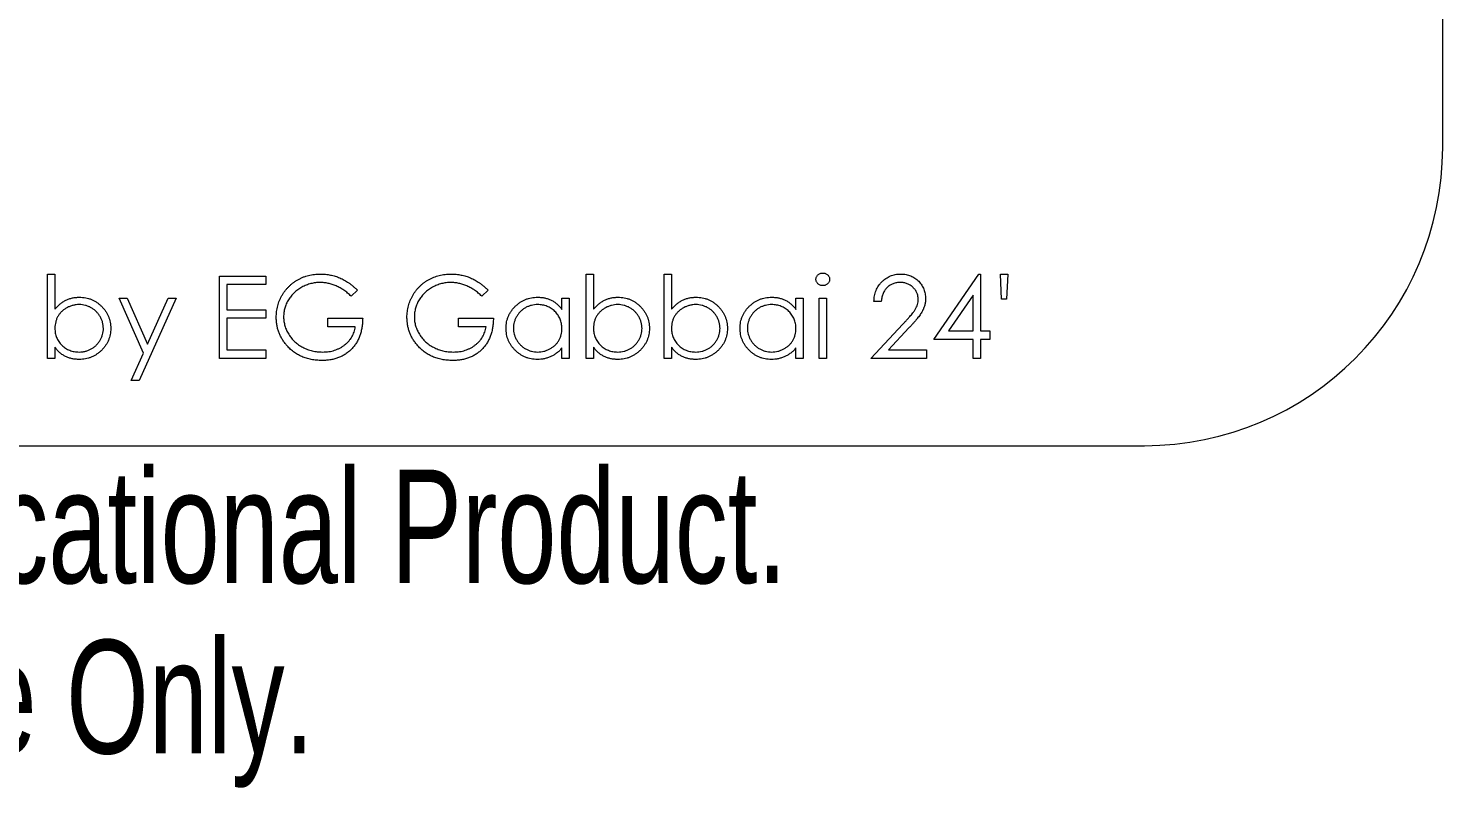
# Model space of a CAD drawing. Header units: inches. Extents: x -4 to 0, y -0.57 to 2.5.
# Drawn here: x -2.371 to 0, y -0.573 to 0.7 of the extents above; entities that cross this region are included whole.
import ezdxf

# ---------------------------------------------------------------- set-up
doc = ezdxf.new("R2010")
doc.units = ezdxf.units.IN
doc.header["$MEASUREMENT"] = 0
doc.styles.add('SLDTEXTSTYLE0', font='TXT', dxfattribs={"width": 0.7})

msp = doc.modelspace()

# ---------------------------------------------------------------- linework, layer by layer
at = {"color": 1, "linetype": 'Continuous', "lineweight": 5}
for p, q in [((0, 0.5), (0, 2)), ((-3.5, 0), (-0.5, 0))]:
    msp.add_line(p, q, dxfattribs=at)
at = {"color": 2, "linetype": 'Continuous', "lineweight": 5}
for p, q in [((-2.3383, 0.2878), (-2.3259, 0.2878)), ((-2.3383, 0.1464), (-2.3383, 0.2878)), ((-2.3259, 0.2878), (-2.3259, 0.2289)), ((-1.4356, 0.1464), (-1.4356, 0.2878)), ((-1.4356, 0.2878), (-1.4232, 0.2878)), ((-1.4232, 0.2878), (-1.4232, 0.2289)), ((-1.3048, 0.1464), (-1.3048, 0.2878)), ((-1.3048, 0.2878), (-1.2925, 0.2878)), ((-1.2925, 0.2878), (-1.2925, 0.2289)), ((-0.8526, 0.1782), (-0.7774, 0.2878)), ((-0.7774, 0.2878), (-0.7749, 0.2878)), ((-0.7749, 0.2878), (-0.7749, 0.1924)), ((-0.7394, 0.2454), (-0.7413, 0.2878)), ((-0.7413, 0.2878), (-0.7289, 0.2878)), ((-0.7289, 0.2878), (-0.7309, 0.2454)), ((-2.0503, 0.2842), (-1.9726, 0.2842)), ((-2.0503, 0.1464), (-2.0503, 0.2842)), ((-2.038, 0.2701), (-2.038, 0.2277)), ((-1.9726, 0.2701), (-2.038, 0.2701)), ((-1.9726, 0.2842), (-1.9726, 0.2701)), ((-2.2182, 0.2471), (-2.2048, 0.2471)), ((-2.1775, 0.155), (-2.2182, 0.2471)), ((-2.2048, 0.2471), (-2.1708, 0.17)), ((-2.1228, 0.2471), (-2.1846, 0.1093)), ((-2.1708, 0.17), (-2.1361, 0.2471)), ((-2.1361, 0.2471), (-2.1228, 0.2471)), ((-1.8189, 0.2607), (-1.8295, 0.2507)), ((-1.5999, 0.2607), (-1.6105, 0.2507)), ((-1.4762, 0.2471), (-1.4638, 0.2471)), ((-1.4762, 0.2285), (-1.4762, 0.2471)), ((-1.4638, 0.2471), (-1.4638, 0.1464)), ((-1.084, 0.2285), (-1.084, 0.2471)), ((-1.084, 0.2471), (-1.0716, 0.2471)), ((-1.0716, 0.2471), (-1.0716, 0.1464)), ((-1.0451, 0.2471), (-1.0328, 0.2471)), ((-1.0451, 0.1464), (-1.0451, 0.2471)), ((-1.0328, 0.2471), (-1.0328, 0.1464)), ((-0.9409, 0.2418), (-0.9533, 0.2418)), ((-0.7872, 0.2522), (-0.8283, 0.1924)), ((-0.7872, 0.1924), (-0.7872, 0.2522)), ((-0.7309, 0.2454), (-0.7394, 0.2454)), ((-2.038, 0.2277), (-1.9726, 0.2277)), ((-2.038, 0.2136), (-2.038, 0.1606)), ((-1.9726, 0.2136), (-2.038, 0.2136)), ((-1.9726, 0.2277), (-1.9726, 0.2136)), ((-1.8684, 0.2136), (-1.8101, 0.2136)), ((-1.8684, 0.1994), (-1.8684, 0.2136)), ((-1.6493, 0.1994), (-1.6493, 0.2136)), ((-1.6493, 0.2136), (-1.591, 0.2136)), ((-1.8225, 0.1994), (-1.8684, 0.1994)), ((-1.6034, 0.1994), (-1.6493, 0.1994)), ((-0.9586, 0.1464), (-0.9051, 0.2035)), ((-0.8946, 0.1974), (-0.9291, 0.1606)), ((-0.8283, 0.1924), (-0.7872, 0.1924)), ((-0.7749, 0.1924), (-0.759, 0.1924)), ((-0.759, 0.1924), (-0.759, 0.1782)), ((-0.7872, 0.1782), (-0.8526, 0.1782)), ((-0.7872, 0.1464), (-0.7872, 0.1782)), ((-0.759, 0.1782), (-0.7749, 0.1782)), ((-0.7749, 0.1782), (-0.7749, 0.1464)), ((-2.3259, 0.1464), (-2.3383, 0.1464)), ((-2.3259, 0.1651), (-2.3259, 0.1464)), ((-2.198, 0.1093), (-2.1775, 0.155)), ((-1.9726, 0.1464), (-2.0503, 0.1464)), ((-2.038, 0.1606), (-1.9726, 0.1606)), ((-1.9726, 0.1606), (-1.9726, 0.1464)), ((-1.4762, 0.1464), (-1.4762, 0.1639)), ((-1.4638, 0.1464), (-1.4762, 0.1464)), ((-1.4232, 0.1464), (-1.4356, 0.1464)), ((-1.4232, 0.1651), (-1.4232, 0.1464)), ((-1.2925, 0.1464), (-1.3048, 0.1464)), ((-1.2925, 0.1651), (-1.2925, 0.1464)), ((-1.084, 0.1464), (-1.084, 0.1639)), ((-1.0716, 0.1464), (-1.084, 0.1464)), ((-1.0328, 0.1464), (-1.0451, 0.1464)), ((-0.865, 0.1464), (-0.9586, 0.1464)), ((-0.9291, 0.1606), (-0.865, 0.1606)), ((-0.865, 0.1606), (-0.865, 0.1464)), ((-0.7749, 0.1464), (-0.7872, 0.1464)), ((-2.1846, 0.1093), (-2.198, 0.1093))]:
    msp.add_line(p, q, dxfattribs=at)
at = {"color": 1, "linetype": 'Continuous', "lineweight": 5}
msp.add_arc((-0.5, 0.5), 0.5, 270, 0, dxfattribs=at)
at = {"color": 2, "linetype": 'Continuous', "lineweight": 5}
for points, knots in [([(-1.955, 0.2154), (-1.9549, 0.217), (-1.9549, 0.2202), (-1.9544, 0.225), (-1.9537, 0.2297), (-1.9526, 0.2343), (-1.9513, 0.2389), (-1.9496, 0.2433), (-1.9476, 0.2476), (-1.9454, 0.2519), (-1.9428, 0.256), (-1.9401, 0.2599), (-1.9371, 0.2635), (-1.9339, 0.2669), (-1.9305, 0.2701), (-1.9268, 0.2731), (-1.9229, 0.2758), (-1.9189, 0.2783), (-1.9146, 0.2805), (-1.9102, 0.2825), (-1.9056, 0.2841), (-1.9009, 0.2855), (-1.8961, 0.2865), (-1.8911, 0.2872), (-1.886, 0.2877), (-1.8826, 0.2878), (-1.8808, 0.2878)], [0, 0, 0, 0, 0.042039, 0.083544, 0.124643, 0.165303, 0.206171, 0.246971, 0.288329, 0.329987, 0.371797, 0.412738, 0.453459, 0.494001, 0.534381, 0.574952, 0.615892, 0.65725, 0.699007, 0.740486, 0.782325, 0.824567, 0.867041, 0.9105, 0.954619, 1, 1, 1, 1]), ([(-1.8808, 0.2878), (-1.8794, 0.2878), (-1.8766, 0.2877), (-1.8724, 0.2874), (-1.8682, 0.2869), (-1.8641, 0.2862), (-1.8601, 0.2853), (-1.8562, 0.2842), (-1.8523, 0.2829), (-1.8485, 0.2814), (-1.8447, 0.2796), (-1.8409, 0.2777), (-1.8372, 0.2754), (-1.8335, 0.273), (-1.8298, 0.2703), (-1.8261, 0.2673), (-1.8225, 0.2641), (-1.8201, 0.2619), (-1.8189, 0.2607)], [0, 0, 0, 0, 0.061617, 0.122179, 0.182216, 0.241864, 0.30096, 0.359969, 0.419033, 0.478069, 0.537993, 0.59896, 0.661321, 0.725248, 0.79122, 0.858746, 0.928318, 1, 1, 1, 1]), ([(-1.7359, 0.2154), (-1.7359, 0.217), (-1.7358, 0.2202), (-1.7353, 0.225), (-1.7346, 0.2297), (-1.7335, 0.2343), (-1.7322, 0.2389), (-1.7305, 0.2433), (-1.7286, 0.2476), (-1.7263, 0.2519), (-1.7238, 0.256), (-1.721, 0.2599), (-1.718, 0.2635), (-1.7148, 0.2669), (-1.7114, 0.2701), (-1.7078, 0.2731), (-1.7039, 0.2758), (-1.6998, 0.2783), (-1.6955, 0.2805), (-1.6911, 0.2825), (-1.6866, 0.2841), (-1.6819, 0.2855), (-1.677, 0.2865), (-1.6721, 0.2872), (-1.667, 0.2877), (-1.6635, 0.2878), (-1.6618, 0.2878)], [0, 0, 0, 0, 0.042039, 0.083544, 0.124643, 0.165303, 0.206171, 0.246971, 0.288329, 0.329987, 0.371797, 0.412738, 0.453459, 0.494001, 0.534381, 0.574952, 0.615892, 0.65725, 0.699007, 0.740486, 0.782325, 0.824567, 0.867041, 0.9105, 0.954619, 1, 1, 1, 1]), ([(-1.6618, 0.2878), (-1.6604, 0.2878), (-1.6575, 0.2877), (-1.6533, 0.2874), (-1.6492, 0.2869), (-1.6451, 0.2862), (-1.6411, 0.2853), (-1.6371, 0.2842), (-1.6332, 0.2829), (-1.6294, 0.2814), (-1.6256, 0.2796), (-1.6218, 0.2777), (-1.6181, 0.2754), (-1.6144, 0.273), (-1.6107, 0.2703), (-1.6071, 0.2673), (-1.6034, 0.2641), (-1.6011, 0.2619), (-1.5999, 0.2607)], [0, 0, 0, 0, 0.061617, 0.122179, 0.182216, 0.241864, 0.30096, 0.359969, 0.419033, 0.478069, 0.537993, 0.59896, 0.661321, 0.725248, 0.79122, 0.858746, 0.928318, 1, 1, 1, 1]), ([(-1.0504, 0.2789), (-1.0504, 0.2796), (-1.0503, 0.281), (-1.0496, 0.283), (-1.0486, 0.2849), (-1.0471, 0.2865), (-1.0454, 0.2878), (-1.0434, 0.2888), (-1.0413, 0.2894), (-1.0398, 0.2895), (-1.039, 0.2895)], [0, 0, 0, 0, 0.12329, 0.242149, 0.363437, 0.489745, 0.618115, 0.744894, 0.868932, 1, 1, 1, 1]), ([(-1.039, 0.2895), (-1.0383, 0.2895), (-1.0368, 0.2894), (-1.0346, 0.2888), (-1.0326, 0.2878), (-1.0308, 0.2865), (-1.0293, 0.2849), (-1.0283, 0.283), (-1.0276, 0.281), (-1.0275, 0.2796), (-1.0275, 0.2789)], [0, 0, 0, 0, 0.131899, 0.258284, 0.384341, 0.51198, 0.638632, 0.75923, 0.877412, 1, 1, 1, 1]), ([(-0.9533, 0.2418), (-0.9532, 0.2435), (-0.953, 0.2467), (-0.9523, 0.2514), (-0.9512, 0.2559), (-0.9497, 0.2601), (-0.9479, 0.2642), (-0.9456, 0.268), (-0.943, 0.2716), (-0.94, 0.2749), (-0.9367, 0.2779), (-0.9332, 0.2806), (-0.9295, 0.2828), (-0.9257, 0.2846), (-0.9216, 0.286), (-0.9174, 0.2871), (-0.9129, 0.2877), (-0.9099, 0.2877), (-0.9083, 0.2878)], [0, 0, 0, 0, 0.068791, 0.135103, 0.198979, 0.261904, 0.323495, 0.385195, 0.446969, 0.509765, 0.572251, 0.633405, 0.693251, 0.752583, 0.812579, 0.873275, 0.93555, 1, 1, 1, 1]), ([(-0.9083, 0.2878), (-0.9068, 0.2877), (-0.9039, 0.2877), (-0.8995, 0.2871), (-0.8954, 0.2861), (-0.8915, 0.2848), (-0.8878, 0.2831), (-0.8844, 0.2809), (-0.8811, 0.2785), (-0.8782, 0.2756), (-0.8755, 0.2725), (-0.8732, 0.2692), (-0.8712, 0.2659), (-0.8695, 0.2623), (-0.8683, 0.2586), (-0.8674, 0.2548), (-0.8668, 0.2509), (-0.8668, 0.2482), (-0.8667, 0.2468)], [0, 0, 0, 0, 0.069475, 0.136517, 0.200789, 0.26383, 0.325735, 0.387291, 0.449509, 0.512968, 0.576275, 0.63758, 0.697903, 0.757172, 0.816599, 0.876653, 0.93729, 1, 1, 1, 1]), ([(-1.8813, 0.2736), (-1.8826, 0.2736), (-1.8853, 0.2736), (-1.8892, 0.2732), (-1.8931, 0.2726), (-1.897, 0.2717), (-1.9008, 0.2706), (-1.9046, 0.2693), (-1.9083, 0.2677), (-1.912, 0.2658), (-1.9155, 0.2638), (-1.9189, 0.2615), (-1.922, 0.2591), (-1.9249, 0.2565), (-1.9277, 0.2538), (-1.9302, 0.2508), (-1.9325, 0.2477), (-1.9346, 0.2444), (-1.9365, 0.2411), (-1.9381, 0.2376), (-1.9395, 0.2341), (-1.9406, 0.2306), (-1.9415, 0.227), (-1.9421, 0.2234), (-1.9425, 0.2197), (-1.9426, 0.2172), (-1.9426, 0.216)], [0, 0, 0, 0, 0.042841, 0.085571, 0.127719, 0.170068, 0.212787, 0.255482, 0.298877, 0.342861, 0.386528, 0.429532, 0.471886, 0.513729, 0.555082, 0.596535, 0.63812, 0.679822, 0.721331, 0.761888, 0.802199, 0.841806, 0.88106, 0.920633, 0.960101, 1, 1, 1, 1]), ([(-1.8295, 0.2507), (-1.8314, 0.2525), (-1.8352, 0.256), (-1.8414, 0.2607), (-1.8479, 0.2646), (-1.8545, 0.2679), (-1.8613, 0.2704), (-1.868, 0.2723), (-1.8747, 0.2734), (-1.8791, 0.2736), (-1.8813, 0.2736)], [0, 0, 0, 0, 0.136144, 0.269043, 0.398517, 0.5271, 0.652283, 0.77168, 0.887495, 1, 1, 1, 1]), ([(-1.6622, 0.2736), (-1.6635, 0.2736), (-1.6662, 0.2736), (-1.6702, 0.2732), (-1.6741, 0.2726), (-1.6779, 0.2717), (-1.6818, 0.2706), (-1.6856, 0.2693), (-1.6893, 0.2677), (-1.6929, 0.2658), (-1.6965, 0.2638), (-1.6998, 0.2615), (-1.703, 0.2591), (-1.7059, 0.2565), (-1.7086, 0.2538), (-1.7111, 0.2508), (-1.7135, 0.2477), (-1.7156, 0.2444), (-1.7174, 0.2411), (-1.7191, 0.2376), (-1.7204, 0.2341), (-1.7215, 0.2306), (-1.7224, 0.227), (-1.7231, 0.2234), (-1.7234, 0.2197), (-1.7235, 0.2172), (-1.7235, 0.216)], [0, 0, 0, 0, 0.0428412, 0.0855713, 0.1277187, 0.1700684, 0.2127872, 0.2554816, 0.2988771, 0.3428606, 0.3865276, 0.4295324, 0.4718862, 0.5137293, 0.5550817, 0.5965352, 0.6381201, 0.6798222, 0.7213315, 0.7618884, 0.8021993, 0.8418063, 0.8810604, 0.9206332, 0.9601012, 1, 1, 1, 1]), ([(-1.6105, 0.2507), (-1.6124, 0.2525), (-1.6162, 0.256), (-1.6224, 0.2607), (-1.6288, 0.2646), (-1.6355, 0.2679), (-1.6422, 0.2704), (-1.649, 0.2723), (-1.6556, 0.2734), (-1.66, 0.2736), (-1.6622, 0.2736)], [0, 0, 0, 0, 0.136144, 0.269043, 0.398517, 0.5271, 0.652283, 0.77168, 0.887495, 1, 1, 1, 1]), ([(-1.039, 0.2683), (-1.0398, 0.2684), (-1.0413, 0.2684), (-1.0434, 0.2691), (-1.0454, 0.2701), (-1.0471, 0.2714), (-1.0486, 0.273), (-1.0496, 0.2748), (-1.0503, 0.2768), (-1.0504, 0.2782), (-1.0504, 0.2789)], [0, 0, 0, 0, 0.131867, 0.256661, 0.384213, 0.513365, 0.640443, 0.761085, 0.879146, 1, 1, 1, 1]), ([(-1.0275, 0.2789), (-1.0275, 0.2782), (-1.0276, 0.2768), (-1.0283, 0.2748), (-1.0293, 0.273), (-1.0308, 0.2714), (-1.0326, 0.2701), (-1.0346, 0.269), (-1.0368, 0.2684), (-1.0383, 0.2684), (-1.039, 0.2683)], [0, 0, 0, 0, 0.120162, 0.237546, 0.357497, 0.484917, 0.613329, 0.74015, 0.867301, 1, 1, 1, 1]), ([(-0.909, 0.2736), (-0.9101, 0.2736), (-0.9122, 0.2736), (-0.9153, 0.2732), (-0.9182, 0.2725), (-0.9211, 0.2716), (-0.9238, 0.2704), (-0.9263, 0.269), (-0.9287, 0.2673), (-0.931, 0.2653), (-0.9331, 0.2631), (-0.9349, 0.2607), (-0.9365, 0.2581), (-0.9379, 0.2552), (-0.939, 0.2522), (-0.9399, 0.2489), (-0.9406, 0.2455), (-0.9408, 0.2431), (-0.9409, 0.2418)], [0, 0, 0, 0, 0.064439, 0.126547, 0.186887, 0.245878, 0.304041, 0.362191, 0.420976, 0.48066, 0.5406, 0.600689, 0.661936, 0.724443, 0.789038, 0.856314, 0.926352, 1, 1, 1, 1]), ([(-0.8791, 0.2457), (-0.8791, 0.2466), (-0.8792, 0.2485), (-0.8796, 0.2512), (-0.8803, 0.2538), (-0.8812, 0.2564), (-0.8824, 0.2588), (-0.884, 0.2611), (-0.8857, 0.2633), (-0.8877, 0.2654), (-0.8899, 0.2673), (-0.8923, 0.269), (-0.8948, 0.2705), (-0.8974, 0.2716), (-0.9001, 0.2725), (-0.903, 0.2732), (-0.9059, 0.2736), (-0.908, 0.2736), (-0.909, 0.2736)], [0, 0, 0, 0, 0.061965, 0.122122, 0.180988, 0.239933, 0.299906, 0.359989, 0.421776, 0.486576, 0.551535, 0.615018, 0.677259, 0.73973, 0.80305, 0.866495, 0.931973, 1, 1, 1, 1]), ([(-2.3259, 0.2289), (-2.3245, 0.2305), (-2.3218, 0.2336), (-2.3173, 0.2377), (-2.3125, 0.2412), (-2.3075, 0.244), (-2.3021, 0.2462), (-2.2966, 0.2478), (-2.2908, 0.2487), (-2.2869, 0.2489), (-2.2849, 0.2489)], [0, 0, 0, 0, 0.134636, 0.262681, 0.38719, 0.50839, 0.628966, 0.749723, 0.873248, 1, 1, 1, 1]), ([(-2.2849, 0.2489), (-2.2831, 0.2489), (-2.2796, 0.2488), (-2.2744, 0.248), (-2.2694, 0.2468), (-2.2647, 0.2452), (-2.2601, 0.243), (-2.2557, 0.2404), (-2.2516, 0.2373), (-2.2477, 0.2337), (-2.2441, 0.2298), (-2.2409, 0.2257), (-2.2383, 0.2213), (-2.2361, 0.2168), (-2.2344, 0.212), (-2.2332, 0.2071), (-2.2325, 0.2019), (-2.2324, 0.1984), (-2.2323, 0.1966)], [0, 0, 0, 0, 0.064649, 0.127821, 0.189419, 0.250372, 0.311137, 0.372825, 0.435463, 0.500128, 0.564773, 0.627344, 0.688919, 0.749829, 0.810578, 0.872176, 0.935017, 1, 1, 1, 1]), ([(-1.5698, 0.1971), (-1.5698, 0.1988), (-1.5697, 0.2023), (-1.569, 0.2074), (-1.5677, 0.2123), (-1.566, 0.217), (-1.5638, 0.2215), (-1.5611, 0.2258), (-1.558, 0.2299), (-1.5544, 0.2338), (-1.5504, 0.2373), (-1.5462, 0.2404), (-1.5418, 0.2431), (-1.5372, 0.2452), (-1.5324, 0.2469), (-1.5274, 0.2481), (-1.5223, 0.2488), (-1.5187, 0.2489), (-1.5169, 0.2489)], [0, 0, 0, 0, 0.0637745, 0.1260788, 0.1869041, 0.2475739, 0.3080034, 0.3691319, 0.4320332, 0.4967908, 0.5616108, 0.6249139, 0.6867263, 0.7480788, 0.8095823, 0.8716307, 0.9348858, 1, 1, 1, 1]), ([(-1.5169, 0.2489), (-1.5149, 0.2489), (-1.5109, 0.2487), (-1.505, 0.2478), (-1.4994, 0.2463), (-1.4941, 0.2441), (-1.4891, 0.2413), (-1.4844, 0.2378), (-1.48, 0.2335), (-1.4775, 0.2302), (-1.4762, 0.2285)], [0, 0, 0, 0, 0.129862, 0.254654, 0.376015, 0.495255, 0.614798, 0.738106, 0.865196, 1, 1, 1, 1]), ([(-1.4232, 0.2289), (-1.4218, 0.2305), (-1.4191, 0.2336), (-1.4145, 0.2377), (-1.4098, 0.2412), (-1.4047, 0.244), (-1.3994, 0.2462), (-1.3939, 0.2478), (-1.3881, 0.2487), (-1.3841, 0.2489), (-1.3821, 0.2489)], [0, 0, 0, 0, 0.134636, 0.262681, 0.38719, 0.50839, 0.628966, 0.749723, 0.873248, 1, 1, 1, 1]), ([(-1.3821, 0.2489), (-1.3804, 0.2489), (-1.3768, 0.2488), (-1.3717, 0.248), (-1.3667, 0.2468), (-1.3619, 0.2452), (-1.3574, 0.243), (-1.353, 0.2404), (-1.3488, 0.2373), (-1.3449, 0.2337), (-1.3413, 0.2298), (-1.3382, 0.2257), (-1.3355, 0.2213), (-1.3333, 0.2168), (-1.3316, 0.212), (-1.3305, 0.2071), (-1.3297, 0.2019), (-1.3296, 0.1984), (-1.3296, 0.1966)], [0, 0, 0, 0, 0.064649, 0.127821, 0.189419, 0.250372, 0.311137, 0.372825, 0.435463, 0.500128, 0.564773, 0.627344, 0.688919, 0.749829, 0.810578, 0.872176, 0.935017, 1, 1, 1, 1]), ([(-1.2925, 0.2289), (-1.2911, 0.2305), (-1.2884, 0.2336), (-1.2838, 0.2377), (-1.279, 0.2412), (-1.274, 0.244), (-1.2687, 0.2462), (-1.2631, 0.2478), (-1.2574, 0.2487), (-1.2534, 0.2489), (-1.2514, 0.2489)], [0, 0, 0, 0, 0.134636, 0.262681, 0.38719, 0.50839, 0.628966, 0.749723, 0.873248, 1, 1, 1, 1]), ([(-1.2514, 0.2489), (-1.2496, 0.2489), (-1.2461, 0.2488), (-1.2409, 0.248), (-1.236, 0.2468), (-1.2312, 0.2452), (-1.2266, 0.243), (-1.2223, 0.2404), (-1.2181, 0.2373), (-1.2142, 0.2337), (-1.2106, 0.2298), (-1.2075, 0.2257), (-1.2048, 0.2213), (-1.2026, 0.2168), (-1.2009, 0.212), (-1.1997, 0.2071), (-1.199, 0.2019), (-1.1989, 0.1984), (-1.1988, 0.1966)], [0, 0, 0, 0, 0.064649, 0.127821, 0.189419, 0.250372, 0.311137, 0.372825, 0.435463, 0.500128, 0.564773, 0.627344, 0.688919, 0.749829, 0.810578, 0.872176, 0.935017, 1, 1, 1, 1]), ([(-1.1776, 0.1971), (-1.1776, 0.1988), (-1.1775, 0.2023), (-1.1768, 0.2074), (-1.1755, 0.2123), (-1.1738, 0.217), (-1.1716, 0.2215), (-1.169, 0.2258), (-1.1658, 0.2299), (-1.1622, 0.2338), (-1.1582, 0.2373), (-1.154, 0.2404), (-1.1497, 0.2431), (-1.145, 0.2452), (-1.1403, 0.2469), (-1.1353, 0.2481), (-1.1301, 0.2488), (-1.1265, 0.2489), (-1.1248, 0.2489)], [0, 0, 0, 0, 0.063775, 0.126079, 0.186904, 0.247574, 0.308003, 0.369132, 0.432033, 0.496791, 0.561611, 0.624914, 0.686726, 0.748079, 0.809582, 0.871631, 0.934886, 1, 1, 1, 1]), ([(-1.1248, 0.2489), (-1.1227, 0.2489), (-1.1187, 0.2487), (-1.1128, 0.2478), (-1.1072, 0.2463), (-1.1019, 0.2441), (-1.0969, 0.2413), (-1.0922, 0.2378), (-1.0879, 0.2335), (-1.0853, 0.2302), (-1.084, 0.2285)], [0, 0, 0, 0, 0.129862, 0.254654, 0.376015, 0.495255, 0.614798, 0.738106, 0.865196, 1, 1, 1, 1]), ([(-0.9051, 0.2035), (-0.9038, 0.2048), (-0.9013, 0.2074), (-0.8978, 0.2113), (-0.8946, 0.2148), (-0.8918, 0.218), (-0.8894, 0.2211), (-0.8872, 0.2237), (-0.8855, 0.2262), (-0.8836, 0.2291), (-0.8818, 0.2326), (-0.8802, 0.2368), (-0.8793, 0.2412), (-0.8791, 0.2442), (-0.8791, 0.2457)], [0, 0, 0, 0, 0.110803, 0.212829, 0.306101, 0.390647, 0.466924, 0.534481, 0.593587, 0.644557, 0.7362, 0.825024, 0.911986, 1, 1, 1, 1]), ([(-0.8667, 0.2468), (-0.8668, 0.2449), (-0.8669, 0.2411), (-0.8681, 0.2355), (-0.8698, 0.2301), (-0.8719, 0.2257), (-0.8741, 0.2222), (-0.876, 0.2193), (-0.8783, 0.2162), (-0.8809, 0.2129), (-0.8838, 0.2093), (-0.8871, 0.2055), (-0.8907, 0.2015), (-0.8933, 0.1988), (-0.8946, 0.1974)], [0, 0, 0, 0, 0.098702, 0.195672, 0.292422, 0.391343, 0.444462, 0.504229, 0.570352, 0.642546, 0.722288, 0.807921, 0.90047, 1, 1, 1, 1]), ([(-2.2852, 0.2365), (-2.287, 0.2365), (-2.2905, 0.2364), (-2.2958, 0.2353), (-2.3009, 0.2337), (-2.3058, 0.2314), (-2.3103, 0.2285), (-2.3144, 0.2252), (-2.3179, 0.2214), (-2.3208, 0.2171), (-2.3231, 0.2125), (-2.3248, 0.2076), (-2.3257, 0.2024), (-2.3259, 0.1988), (-2.3259, 0.197)], [0, 0, 0, 0, 0.084735, 0.168182, 0.252419, 0.338618, 0.424014, 0.506402, 0.587545, 0.668801, 0.7501, 0.831022, 0.91396, 1, 1, 1, 1]), ([(-2.2447, 0.1966), (-2.2447, 0.1983), (-2.2449, 0.2018), (-2.2459, 0.2069), (-2.2477, 0.2118), (-2.2502, 0.2166), (-2.2531, 0.221), (-2.2566, 0.225), (-2.2607, 0.2285), (-2.2651, 0.2314), (-2.2698, 0.2337), (-2.2748, 0.2353), (-2.2799, 0.2364), (-2.2834, 0.2365), (-2.2852, 0.2365)], [0, 0, 0, 0, 0.082066, 0.163805, 0.246618, 0.331983, 0.417466, 0.500907, 0.584103, 0.668254, 0.752056, 0.83457, 0.916652, 1, 1, 1, 1]), ([(-1.9381, 0.169), (-1.9394, 0.1707), (-1.9421, 0.174), (-1.9455, 0.1793), (-1.9484, 0.1848), (-1.9508, 0.1906), (-1.9527, 0.1965), (-1.954, 0.2026), (-1.9548, 0.209), (-1.9549, 0.2132), (-1.955, 0.2154)], [0, 0, 0, 0, 0.1278957, 0.2536684, 0.3767384, 0.4993445, 0.6219993, 0.7456985, 0.8713452, 1, 1, 1, 1]), ([(-1.9426, 0.216), (-1.9426, 0.2147), (-1.9425, 0.2121), (-1.9421, 0.2084), (-1.9414, 0.2046), (-1.9405, 0.2009), (-1.9393, 0.1973), (-1.9378, 0.1937), (-1.9361, 0.1902), (-1.9341, 0.1867), (-1.9318, 0.1833), (-1.9294, 0.1802), (-1.9267, 0.1771), (-1.9238, 0.1743), (-1.9208, 0.1717), (-1.9175, 0.1693), (-1.914, 0.167), (-1.9104, 0.1649), (-1.9066, 0.1631), (-1.9027, 0.1614), (-1.8987, 0.1601), (-1.8945, 0.159), (-1.8904, 0.1581), (-1.8861, 0.1575), (-1.8817, 0.1571), (-1.8788, 0.1571), (-1.8773, 0.157)], [0, 0, 0, 0, 0.038994, 0.077882, 0.116652, 0.155416, 0.194618, 0.234261, 0.274547, 0.315667, 0.35702, 0.398083, 0.439098, 0.479833, 0.521274, 0.562841, 0.605292, 0.648409, 0.691727, 0.735149, 0.778369, 0.821661, 0.865524, 0.909731, 0.954523, 1, 1, 1, 1]), ([(-1.8101, 0.2136), (-1.8102, 0.2109), (-1.8103, 0.2058), (-1.8112, 0.1983), (-1.8127, 0.1912), (-1.8147, 0.1845), (-1.8174, 0.1782), (-1.8206, 0.1723), (-1.8244, 0.1669), (-1.8287, 0.1619), (-1.8335, 0.1575), (-1.8388, 0.1536), (-1.8444, 0.1502), (-1.8505, 0.1476), (-1.8569, 0.1455), (-1.8637, 0.144), (-1.8709, 0.1431), (-1.8758, 0.143), (-1.8784, 0.1429)], [0, 0, 0, 0, 0.071272, 0.139493, 0.204635, 0.267406, 0.328446, 0.388397, 0.447734, 0.507392, 0.566768, 0.625478, 0.684067, 0.743248, 0.804033, 0.866499, 0.931723, 1, 1, 1, 1]), ([(-1.719, 0.169), (-1.7203, 0.1707), (-1.723, 0.174), (-1.7265, 0.1793), (-1.7294, 0.1848), (-1.7318, 0.1906), (-1.7336, 0.1965), (-1.7349, 0.2026), (-1.7357, 0.209), (-1.7358, 0.2132), (-1.7359, 0.2154)], [0, 0, 0, 0, 0.127896, 0.253668, 0.376738, 0.499344, 0.621999, 0.745699, 0.871345, 1, 1, 1, 1]), ([(-1.7235, 0.216), (-1.7235, 0.2147), (-1.7234, 0.2121), (-1.7231, 0.2084), (-1.7224, 0.2046), (-1.7214, 0.2009), (-1.7202, 0.1973), (-1.7188, 0.1937), (-1.717, 0.1902), (-1.715, 0.1867), (-1.7128, 0.1833), (-1.7103, 0.1802), (-1.7077, 0.1771), (-1.7048, 0.1743), (-1.7018, 0.1717), (-1.6985, 0.1693), (-1.695, 0.167), (-1.6913, 0.1649), (-1.6875, 0.1631), (-1.6836, 0.1614), (-1.6796, 0.1601), (-1.6755, 0.159), (-1.6713, 0.1581), (-1.667, 0.1575), (-1.6626, 0.1571), (-1.6597, 0.1571), (-1.6582, 0.157)], [0, 0, 0, 0, 0.038994, 0.077882, 0.116652, 0.155416, 0.194618, 0.234261, 0.274547, 0.315667, 0.35702, 0.398083, 0.439098, 0.479833, 0.521274, 0.562841, 0.605292, 0.648409, 0.691727, 0.735149, 0.778369, 0.821661, 0.865524, 0.909731, 0.954523, 1, 1, 1, 1]), ([(-1.591, 0.2136), (-1.5911, 0.2109), (-1.5912, 0.2058), (-1.5922, 0.1983), (-1.5936, 0.1912), (-1.5957, 0.1845), (-1.5983, 0.1782), (-1.6015, 0.1723), (-1.6053, 0.1669), (-1.6096, 0.1619), (-1.6145, 0.1575), (-1.6197, 0.1536), (-1.6254, 0.1502), (-1.6314, 0.1476), (-1.6378, 0.1455), (-1.6446, 0.144), (-1.6518, 0.1431), (-1.6568, 0.143), (-1.6593, 0.1429)], [0, 0, 0, 0, 0.071272, 0.139493, 0.204635, 0.267406, 0.328446, 0.388397, 0.447734, 0.507392, 0.566768, 0.625478, 0.684067, 0.743248, 0.804033, 0.866499, 0.931723, 1, 1, 1, 1]), ([(-1.5168, 0.2365), (-1.5186, 0.2365), (-1.5222, 0.2364), (-1.5274, 0.2354), (-1.5324, 0.2337), (-1.5372, 0.2315), (-1.5416, 0.2286), (-1.5456, 0.2252), (-1.5491, 0.2213), (-1.5521, 0.2168), (-1.5545, 0.2121), (-1.5562, 0.2072), (-1.5573, 0.2021), (-1.5574, 0.1987), (-1.5575, 0.1969)], [0, 0, 0, 0, 0.085921, 0.169593, 0.252476, 0.336244, 0.419505, 0.502036, 0.584775, 0.669846, 0.754185, 0.836658, 0.91801, 1, 1, 1, 1]), ([(-1.4762, 0.1966), (-1.4762, 0.198), (-1.4763, 0.2007), (-1.4769, 0.2047), (-1.4778, 0.2086), (-1.4791, 0.2123), (-1.4807, 0.2157), (-1.4827, 0.2191), (-1.4851, 0.2222), (-1.4879, 0.2251), (-1.4909, 0.2278), (-1.4941, 0.2302), (-1.4974, 0.2321), (-1.501, 0.2337), (-1.5047, 0.235), (-1.5086, 0.2359), (-1.5126, 0.2365), (-1.5154, 0.2365), (-1.5168, 0.2365)], [0, 0, 0, 0, 0.065634, 0.129188, 0.191219, 0.251913, 0.312507, 0.373494, 0.435152, 0.498741, 0.562095, 0.624187, 0.685476, 0.746097, 0.807612, 0.869967, 0.933951, 1, 1, 1, 1]), ([(-1.3824, 0.2365), (-1.3842, 0.2365), (-1.3878, 0.2364), (-1.393, 0.2353), (-1.3981, 0.2337), (-1.403, 0.2314), (-1.4076, 0.2285), (-1.4117, 0.2252), (-1.4152, 0.2214), (-1.4181, 0.2171), (-1.4204, 0.2125), (-1.422, 0.2076), (-1.423, 0.2024), (-1.4231, 0.1988), (-1.4232, 0.197)], [0, 0, 0, 0, 0.084735, 0.168182, 0.252419, 0.338618, 0.424014, 0.506402, 0.587545, 0.668801, 0.7501, 0.831022, 0.91396, 1, 1, 1, 1]), ([(-1.3419, 0.1966), (-1.342, 0.1983), (-1.3422, 0.2018), (-1.3432, 0.2069), (-1.345, 0.2118), (-1.3474, 0.2166), (-1.3504, 0.221), (-1.3539, 0.225), (-1.3579, 0.2285), (-1.3624, 0.2314), (-1.3671, 0.2337), (-1.3721, 0.2353), (-1.3772, 0.2364), (-1.3807, 0.2365), (-1.3824, 0.2365)], [0, 0, 0, 0, 0.082066, 0.163805, 0.246618, 0.331983, 0.417466, 0.500907, 0.584103, 0.668254, 0.752056, 0.83457, 0.916652, 1, 1, 1, 1]), ([(-1.2517, 0.2365), (-1.2535, 0.2365), (-1.257, 0.2364), (-1.2623, 0.2353), (-1.2674, 0.2337), (-1.2723, 0.2314), (-1.2769, 0.2285), (-1.2809, 0.2252), (-1.2845, 0.2214), (-1.2874, 0.2171), (-1.2897, 0.2125), (-1.2913, 0.2076), (-1.2923, 0.2024), (-1.2924, 0.1988), (-1.2925, 0.197)], [0, 0, 0, 0, 0.084735, 0.168182, 0.252419, 0.338618, 0.424014, 0.506402, 0.587545, 0.668801, 0.7501, 0.831022, 0.91396, 1, 1, 1, 1]), ([(-1.2112, 0.1966), (-1.2113, 0.1983), (-1.2114, 0.2018), (-1.2125, 0.2069), (-1.2143, 0.2118), (-1.2167, 0.2166), (-1.2197, 0.221), (-1.2232, 0.225), (-1.2272, 0.2285), (-1.2316, 0.2314), (-1.2364, 0.2337), (-1.2413, 0.2353), (-1.2465, 0.2364), (-1.25, 0.2365), (-1.2517, 0.2365)], [0, 0, 0, 0, 0.0820663, 0.1638049, 0.2466175, 0.331983, 0.4174662, 0.5009071, 0.5841031, 0.6682542, 0.7520561, 0.8345696, 0.9166522, 1, 1, 1, 1]), ([(-1.1246, 0.2365), (-1.1264, 0.2365), (-1.13, 0.2364), (-1.1352, 0.2354), (-1.1402, 0.2337), (-1.145, 0.2315), (-1.1494, 0.2286), (-1.1534, 0.2252), (-1.1569, 0.2213), (-1.1599, 0.2168), (-1.1623, 0.2121), (-1.164, 0.2072), (-1.1651, 0.2021), (-1.1652, 0.1987), (-1.1653, 0.1969)], [0, 0, 0, 0, 0.085921, 0.169593, 0.252476, 0.336244, 0.419505, 0.502036, 0.584775, 0.669846, 0.754185, 0.836658, 0.91801, 1, 1, 1, 1]), ([(-1.084, 0.1966), (-1.0841, 0.198), (-1.0841, 0.2007), (-1.0847, 0.2047), (-1.0856, 0.2086), (-1.0869, 0.2123), (-1.0885, 0.2157), (-1.0906, 0.2191), (-1.093, 0.2222), (-1.0957, 0.2251), (-1.0987, 0.2278), (-1.1019, 0.2302), (-1.1053, 0.2321), (-1.1088, 0.2337), (-1.1125, 0.235), (-1.1164, 0.2359), (-1.1204, 0.2365), (-1.1232, 0.2365), (-1.1246, 0.2365)], [0, 0, 0, 0, 0.065634, 0.129188, 0.191219, 0.251913, 0.312507, 0.373494, 0.435152, 0.498741, 0.562095, 0.624187, 0.685476, 0.746097, 0.807612, 0.869967, 0.933951, 1, 1, 1, 1]), ([(-2.3259, 0.197), (-2.3259, 0.1956), (-2.3258, 0.1929), (-2.3253, 0.1888), (-2.3244, 0.185), (-2.3231, 0.1813), (-2.3214, 0.1778), (-2.3194, 0.1745), (-2.317, 0.1714), (-2.3143, 0.1684), (-2.3113, 0.1658), (-2.3081, 0.1634), (-2.3047, 0.1615), (-2.3012, 0.1599), (-2.2975, 0.1586), (-2.2936, 0.1577), (-2.2895, 0.1571), (-2.2868, 0.1571), (-2.2854, 0.157)], [0, 0, 0, 0, 0.065646, 0.129212, 0.191253, 0.251958, 0.312564, 0.373562, 0.43523, 0.498536, 0.561901, 0.624098, 0.685023, 0.746051, 0.807577, 0.869943, 0.933939, 1, 1, 1, 1]), ([(-2.2854, 0.157), (-2.2836, 0.1571), (-2.28, 0.1572), (-2.2747, 0.1582), (-2.2697, 0.1599), (-2.265, 0.1621), (-2.2605, 0.165), (-2.2566, 0.1684), (-2.2531, 0.1723), (-2.2501, 0.1767), (-2.2477, 0.1814), (-2.246, 0.1864), (-2.2448, 0.1914), (-2.2447, 0.1949), (-2.2447, 0.1966)], [0, 0, 0, 0, 0.085993, 0.169736, 0.252687, 0.336526, 0.419856, 0.502457, 0.585265, 0.6698, 0.754407, 0.83695, 0.917941, 1, 1, 1, 1]), ([(-2.2323, 0.1966), (-2.2324, 0.1948), (-2.2325, 0.1914), (-2.2332, 0.1863), (-2.2344, 0.1814), (-2.2361, 0.1766), (-2.2383, 0.1721), (-2.241, 0.1678), (-2.2442, 0.1637), (-2.2478, 0.1598), (-2.2517, 0.1563), (-2.2559, 0.1532), (-2.2603, 0.1505), (-2.2649, 0.1484), (-2.2697, 0.1467), (-2.2747, 0.1455), (-2.2799, 0.1448), (-2.2835, 0.1447), (-2.2853, 0.1447)], [0, 0, 0, 0, 0.064015, 0.126228, 0.187289, 0.247869, 0.308511, 0.369727, 0.432536, 0.497198, 0.561923, 0.625133, 0.686855, 0.748117, 0.80953, 0.871487, 0.934981, 1, 1, 1, 1]), ([(-1.8773, 0.157), (-1.8755, 0.1571), (-1.872, 0.1572), (-1.8668, 0.1577), (-1.8619, 0.1586), (-1.8571, 0.1599), (-1.8526, 0.1616), (-1.8483, 0.1636), (-1.8442, 0.166), (-1.8403, 0.1688), (-1.8367, 0.1718), (-1.8335, 0.1751), (-1.8307, 0.1786), (-1.8282, 0.1824), (-1.8262, 0.1863), (-1.8245, 0.1905), (-1.8232, 0.1949), (-1.8227, 0.1979), (-1.8225, 0.1994)], [0, 0, 0, 0, 0.07063, 0.138694, 0.204918, 0.269441, 0.332636, 0.395302, 0.457764, 0.520657, 0.582852, 0.643315, 0.70258, 0.760908, 0.81949, 0.878269, 0.938491, 1, 1, 1, 1]), ([(-1.6582, 0.157), (-1.6564, 0.1571), (-1.6529, 0.1572), (-1.6478, 0.1577), (-1.6428, 0.1586), (-1.6381, 0.1599), (-1.6336, 0.1616), (-1.6292, 0.1636), (-1.6251, 0.166), (-1.6213, 0.1688), (-1.6177, 0.1718), (-1.6145, 0.1751), (-1.6116, 0.1786), (-1.6092, 0.1824), (-1.6071, 0.1863), (-1.6055, 0.1905), (-1.6042, 0.1949), (-1.6037, 0.1979), (-1.6034, 0.1994)], [0, 0, 0, 0, 0.07063, 0.138694, 0.204918, 0.269441, 0.332636, 0.395302, 0.457764, 0.520657, 0.582852, 0.643315, 0.70258, 0.760908, 0.81949, 0.878269, 0.938491, 1, 1, 1, 1]), ([(-1.5173, 0.1447), (-1.5191, 0.1447), (-1.5226, 0.1448), (-1.5278, 0.1456), (-1.5327, 0.1467), (-1.5375, 0.1484), (-1.5421, 0.1506), (-1.5464, 0.1532), (-1.5506, 0.1563), (-1.5545, 0.1599), (-1.5581, 0.1638), (-1.5613, 0.1679), (-1.5639, 0.1723), (-1.5661, 0.1768), (-1.5678, 0.1816), (-1.569, 0.1866), (-1.5697, 0.1918), (-1.5698, 0.1953), (-1.5698, 0.1971)], [0, 0, 0, 0, 0.06462, 0.127433, 0.189004, 0.24993, 0.310668, 0.372329, 0.434939, 0.499576, 0.564191, 0.626735, 0.688109, 0.749294, 0.810331, 0.871901, 0.935046, 1, 1, 1, 1]), ([(-1.5575, 0.1969), (-1.5574, 0.1952), (-1.5572, 0.1918), (-1.5562, 0.1867), (-1.5544, 0.1818), (-1.552, 0.177), (-1.549, 0.1726), (-1.5455, 0.1686), (-1.5415, 0.1651), (-1.537, 0.1622), (-1.5323, 0.1599), (-1.5273, 0.1583), (-1.5221, 0.1572), (-1.5187, 0.1571), (-1.5169, 0.157)], [0, 0, 0, 0, 0.081589, 0.162859, 0.245484, 0.330807, 0.416493, 0.499893, 0.583048, 0.667158, 0.751312, 0.833785, 0.916256, 1, 1, 1, 1]), ([(-1.5169, 0.157), (-1.5151, 0.1571), (-1.5115, 0.1572), (-1.5063, 0.1582), (-1.5012, 0.1599), (-1.4963, 0.1622), (-1.4918, 0.165), (-1.4877, 0.1683), (-1.4843, 0.1721), (-1.4813, 0.1764), (-1.479, 0.181), (-1.4774, 0.1859), (-1.4764, 0.1912), (-1.4763, 0.1947), (-1.4762, 0.1966)], [0, 0, 0, 0, 0.084802, 0.168664, 0.252552, 0.33824, 0.423103, 0.505556, 0.586176, 0.667136, 0.748499, 0.830452, 0.913456, 1, 1, 1, 1]), ([(-1.4232, 0.197), (-1.4232, 0.1956), (-1.4231, 0.1929), (-1.4225, 0.1888), (-1.4216, 0.185), (-1.4203, 0.1813), (-1.4187, 0.1778), (-1.4167, 0.1745), (-1.4143, 0.1714), (-1.4115, 0.1684), (-1.4086, 0.1658), (-1.4053, 0.1634), (-1.402, 0.1615), (-1.3984, 0.1599), (-1.3947, 0.1586), (-1.3908, 0.1577), (-1.3868, 0.1571), (-1.384, 0.1571), (-1.3826, 0.157)], [0, 0, 0, 0, 0.065646, 0.129212, 0.191253, 0.251958, 0.312564, 0.373562, 0.43523, 0.498536, 0.561901, 0.624098, 0.685023, 0.746051, 0.807577, 0.869943, 0.933939, 1, 1, 1, 1]), ([(-1.3826, 0.157), (-1.3808, 0.1571), (-1.3773, 0.1572), (-1.372, 0.1582), (-1.367, 0.1599), (-1.3622, 0.1621), (-1.3578, 0.165), (-1.3538, 0.1684), (-1.3503, 0.1723), (-1.3474, 0.1767), (-1.3449, 0.1814), (-1.3432, 0.1864), (-1.3421, 0.1914), (-1.342, 0.1949), (-1.3419, 0.1966)], [0, 0, 0, 0, 0.085993, 0.169736, 0.252687, 0.336526, 0.419856, 0.502457, 0.585265, 0.6698, 0.754407, 0.83695, 0.917941, 1, 1, 1, 1]), ([(-1.3296, 0.1966), (-1.3296, 0.1948), (-1.3297, 0.1914), (-1.3305, 0.1863), (-1.3317, 0.1814), (-1.3334, 0.1766), (-1.3356, 0.1721), (-1.3383, 0.1678), (-1.3414, 0.1637), (-1.3451, 0.1598), (-1.349, 0.1563), (-1.3532, 0.1532), (-1.3576, 0.1505), (-1.3622, 0.1484), (-1.367, 0.1467), (-1.372, 0.1455), (-1.3772, 0.1448), (-1.3807, 0.1447), (-1.3825, 0.1447)], [0, 0, 0, 0, 0.064015, 0.126228, 0.187289, 0.247869, 0.308511, 0.369727, 0.432536, 0.497198, 0.561923, 0.625133, 0.686855, 0.748117, 0.80953, 0.871487, 0.934981, 1, 1, 1, 1]), ([(-1.2925, 0.197), (-1.2924, 0.1956), (-1.2924, 0.1929), (-1.2918, 0.1888), (-1.2909, 0.185), (-1.2896, 0.1813), (-1.2879, 0.1778), (-1.2859, 0.1745), (-1.2835, 0.1714), (-1.2808, 0.1684), (-1.2778, 0.1658), (-1.2746, 0.1634), (-1.2713, 0.1615), (-1.2677, 0.1599), (-1.264, 0.1586), (-1.2601, 0.1577), (-1.2561, 0.1571), (-1.2533, 0.1571), (-1.2519, 0.157)], [0, 0, 0, 0, 0.065646, 0.129212, 0.191253, 0.251958, 0.312564, 0.373562, 0.43523, 0.498536, 0.561901, 0.624098, 0.685023, 0.746051, 0.807577, 0.869943, 0.933939, 1, 1, 1, 1]), ([(-1.2519, 0.157), (-1.2501, 0.1571), (-1.2465, 0.1572), (-1.2413, 0.1582), (-1.2363, 0.1599), (-1.2315, 0.1621), (-1.2271, 0.165), (-1.2231, 0.1684), (-1.2196, 0.1723), (-1.2166, 0.1767), (-1.2142, 0.1814), (-1.2125, 0.1864), (-1.2114, 0.1914), (-1.2113, 0.1949), (-1.2112, 0.1966)], [0, 0, 0, 0, 0.085993, 0.169736, 0.252687, 0.336526, 0.419856, 0.502457, 0.585265, 0.6698, 0.754407, 0.83695, 0.917941, 1, 1, 1, 1]), ([(-1.1988, 0.1966), (-1.1989, 0.1948), (-1.199, 0.1914), (-1.1997, 0.1863), (-1.2009, 0.1814), (-1.2027, 0.1766), (-1.2048, 0.1721), (-1.2076, 0.1678), (-1.2107, 0.1637), (-1.2143, 0.1598), (-1.2183, 0.1563), (-1.2225, 0.1532), (-1.2269, 0.1505), (-1.2315, 0.1484), (-1.2363, 0.1467), (-1.2413, 0.1455), (-1.2465, 0.1448), (-1.25, 0.1447), (-1.2518, 0.1447)], [0, 0, 0, 0, 0.064015, 0.126228, 0.187289, 0.247869, 0.308511, 0.369727, 0.432536, 0.497198, 0.561923, 0.625133, 0.686855, 0.748117, 0.80953, 0.871487, 0.934981, 1, 1, 1, 1]), ([(-1.1251, 0.1447), (-1.1269, 0.1447), (-1.1304, 0.1448), (-1.1356, 0.1456), (-1.1406, 0.1467), (-1.1453, 0.1484), (-1.1499, 0.1506), (-1.1543, 0.1532), (-1.1584, 0.1563), (-1.1623, 0.1599), (-1.1659, 0.1638), (-1.1691, 0.1679), (-1.1717, 0.1723), (-1.1739, 0.1768), (-1.1756, 0.1816), (-1.1768, 0.1866), (-1.1775, 0.1918), (-1.1776, 0.1953), (-1.1776, 0.1971)], [0, 0, 0, 0, 0.06462, 0.127433, 0.189004, 0.24993, 0.310668, 0.372329, 0.434939, 0.499576, 0.564191, 0.626735, 0.688109, 0.749294, 0.810331, 0.871901, 0.935046, 1, 1, 1, 1]), ([(-1.1653, 0.1969), (-1.1652, 0.1952), (-1.1651, 0.1918), (-1.164, 0.1867), (-1.1622, 0.1818), (-1.1598, 0.177), (-1.1568, 0.1726), (-1.1533, 0.1686), (-1.1493, 0.1651), (-1.1448, 0.1622), (-1.1401, 0.1599), (-1.1351, 0.1583), (-1.13, 0.1572), (-1.1265, 0.1571), (-1.1247, 0.157)], [0, 0, 0, 0, 0.0815893, 0.1628589, 0.2454837, 0.3308071, 0.4164934, 0.4998932, 0.5830482, 0.6671579, 0.7513119, 0.8337848, 0.9162565, 1, 1, 1, 1]), ([(-1.1247, 0.157), (-1.1229, 0.1571), (-1.1194, 0.1572), (-1.1141, 0.1582), (-1.109, 0.1599), (-1.1041, 0.1622), (-1.0996, 0.165), (-1.0955, 0.1683), (-1.0921, 0.1721), (-1.0891, 0.1764), (-1.0869, 0.181), (-1.0852, 0.1859), (-1.0842, 0.1912), (-1.0841, 0.1947), (-1.084, 0.1966)], [0, 0, 0, 0, 0.084802, 0.168664, 0.252552, 0.33824, 0.423103, 0.505556, 0.586176, 0.667136, 0.748499, 0.830452, 0.913456, 1, 1, 1, 1]), ([(-1.8784, 0.1429), (-1.8799, 0.1429), (-1.883, 0.143), (-1.8875, 0.1433), (-1.8919, 0.1438), (-1.8962, 0.1445), (-1.9004, 0.1454), (-1.9044, 0.1465), (-1.9083, 0.1479), (-1.9121, 0.1494), (-1.9158, 0.1511), (-1.9194, 0.1531), (-1.9228, 0.1552), (-1.9261, 0.1575), (-1.9293, 0.1601), (-1.9324, 0.1629), (-1.9353, 0.1658), (-1.9371, 0.1679), (-1.9381, 0.169)], [0, 0, 0, 0, 0.069237, 0.136557, 0.202094, 0.266464, 0.329769, 0.391879, 0.453271, 0.514115, 0.57439, 0.634142, 0.693923, 0.754152, 0.81447, 0.875661, 0.937348, 1, 1, 1, 1]), ([(-1.6593, 0.1429), (-1.6608, 0.1429), (-1.6639, 0.143), (-1.6684, 0.1433), (-1.6729, 0.1438), (-1.6771, 0.1445), (-1.6813, 0.1454), (-1.6853, 0.1465), (-1.6893, 0.1479), (-1.6931, 0.1494), (-1.6968, 0.1511), (-1.7003, 0.1531), (-1.7037, 0.1552), (-1.707, 0.1575), (-1.7102, 0.1601), (-1.7133, 0.1629), (-1.7162, 0.1658), (-1.7181, 0.1679), (-1.719, 0.169)], [0, 0, 0, 0, 0.069237, 0.136557, 0.202094, 0.266464, 0.329769, 0.391879, 0.453271, 0.514115, 0.57439, 0.634142, 0.693923, 0.754152, 0.81447, 0.875661, 0.937348, 1, 1, 1, 1]), ([(-2.2853, 0.1447), (-2.2873, 0.1447), (-2.2913, 0.1448), (-2.2972, 0.1458), (-2.3027, 0.1473), (-2.308, 0.1494), (-2.313, 0.1523), (-2.3177, 0.1558), (-2.3221, 0.1601), (-2.3246, 0.1634), (-2.3259, 0.1651)], [0, 0, 0, 0, 0.129476, 0.25388, 0.374863, 0.494283, 0.614293, 0.73697, 0.865076, 1, 1, 1, 1]), ([(-1.4762, 0.1639), (-1.4776, 0.1623), (-1.4803, 0.1592), (-1.4849, 0.1552), (-1.4897, 0.1519), (-1.4947, 0.1492), (-1.5001, 0.1472), (-1.5056, 0.1457), (-1.5114, 0.1448), (-1.5153, 0.1447), (-1.5173, 0.1447)], [0, 0, 0, 0, 0.134298, 0.262085, 0.38627, 0.507165, 0.6273, 0.748145, 0.87237, 1, 1, 1, 1]), ([(-1.3825, 0.1447), (-1.3846, 0.1447), (-1.3886, 0.1448), (-1.3944, 0.1458), (-1.4, 0.1473), (-1.4053, 0.1494), (-1.4103, 0.1523), (-1.415, 0.1558), (-1.4193, 0.1601), (-1.4219, 0.1634), (-1.4232, 0.1651)], [0, 0, 0, 0, 0.129476, 0.25388, 0.374863, 0.494283, 0.614293, 0.73697, 0.865076, 1, 1, 1, 1]), ([(-1.2518, 0.1447), (-1.2538, 0.1447), (-1.2578, 0.1448), (-1.2637, 0.1458), (-1.2693, 0.1473), (-1.2746, 0.1494), (-1.2795, 0.1523), (-1.2842, 0.1558), (-1.2886, 0.1601), (-1.2912, 0.1634), (-1.2925, 0.1651)], [0, 0, 0, 0, 0.129476, 0.25388, 0.374863, 0.494283, 0.614293, 0.73697, 0.865076, 1, 1, 1, 1]), ([(-1.084, 0.1639), (-1.0854, 0.1623), (-1.0881, 0.1592), (-1.0927, 0.1552), (-1.0975, 0.1519), (-1.1026, 0.1492), (-1.1079, 0.1472), (-1.1134, 0.1457), (-1.1192, 0.1448), (-1.1231, 0.1447), (-1.1251, 0.1447)], [0, 0, 0, 0, 0.134298, 0.262085, 0.38627, 0.507165, 0.6273, 0.748145, 0.87237, 1, 1, 1, 1])]:
    msp.add_open_spline(points, degree=3, knots=knots, dxfattribs=at)

# ---------------------------------------------------------------- texts
at = {"color": 7, "linetype": 'Continuous', "char_height": 0.1903, "attachment_point": 1, "style": 'SLDTEXTSTYLE0'}
for s, insert in [('SOLIDWORKS Educational Product.', (-4, -0.0401)), ('For Instructional Use Only.', (-4, -0.3256))]:
    msp.add_mtext(s, dxfattribs=dict(at, insert=insert))

doc.saveas('drawing.dxf')
